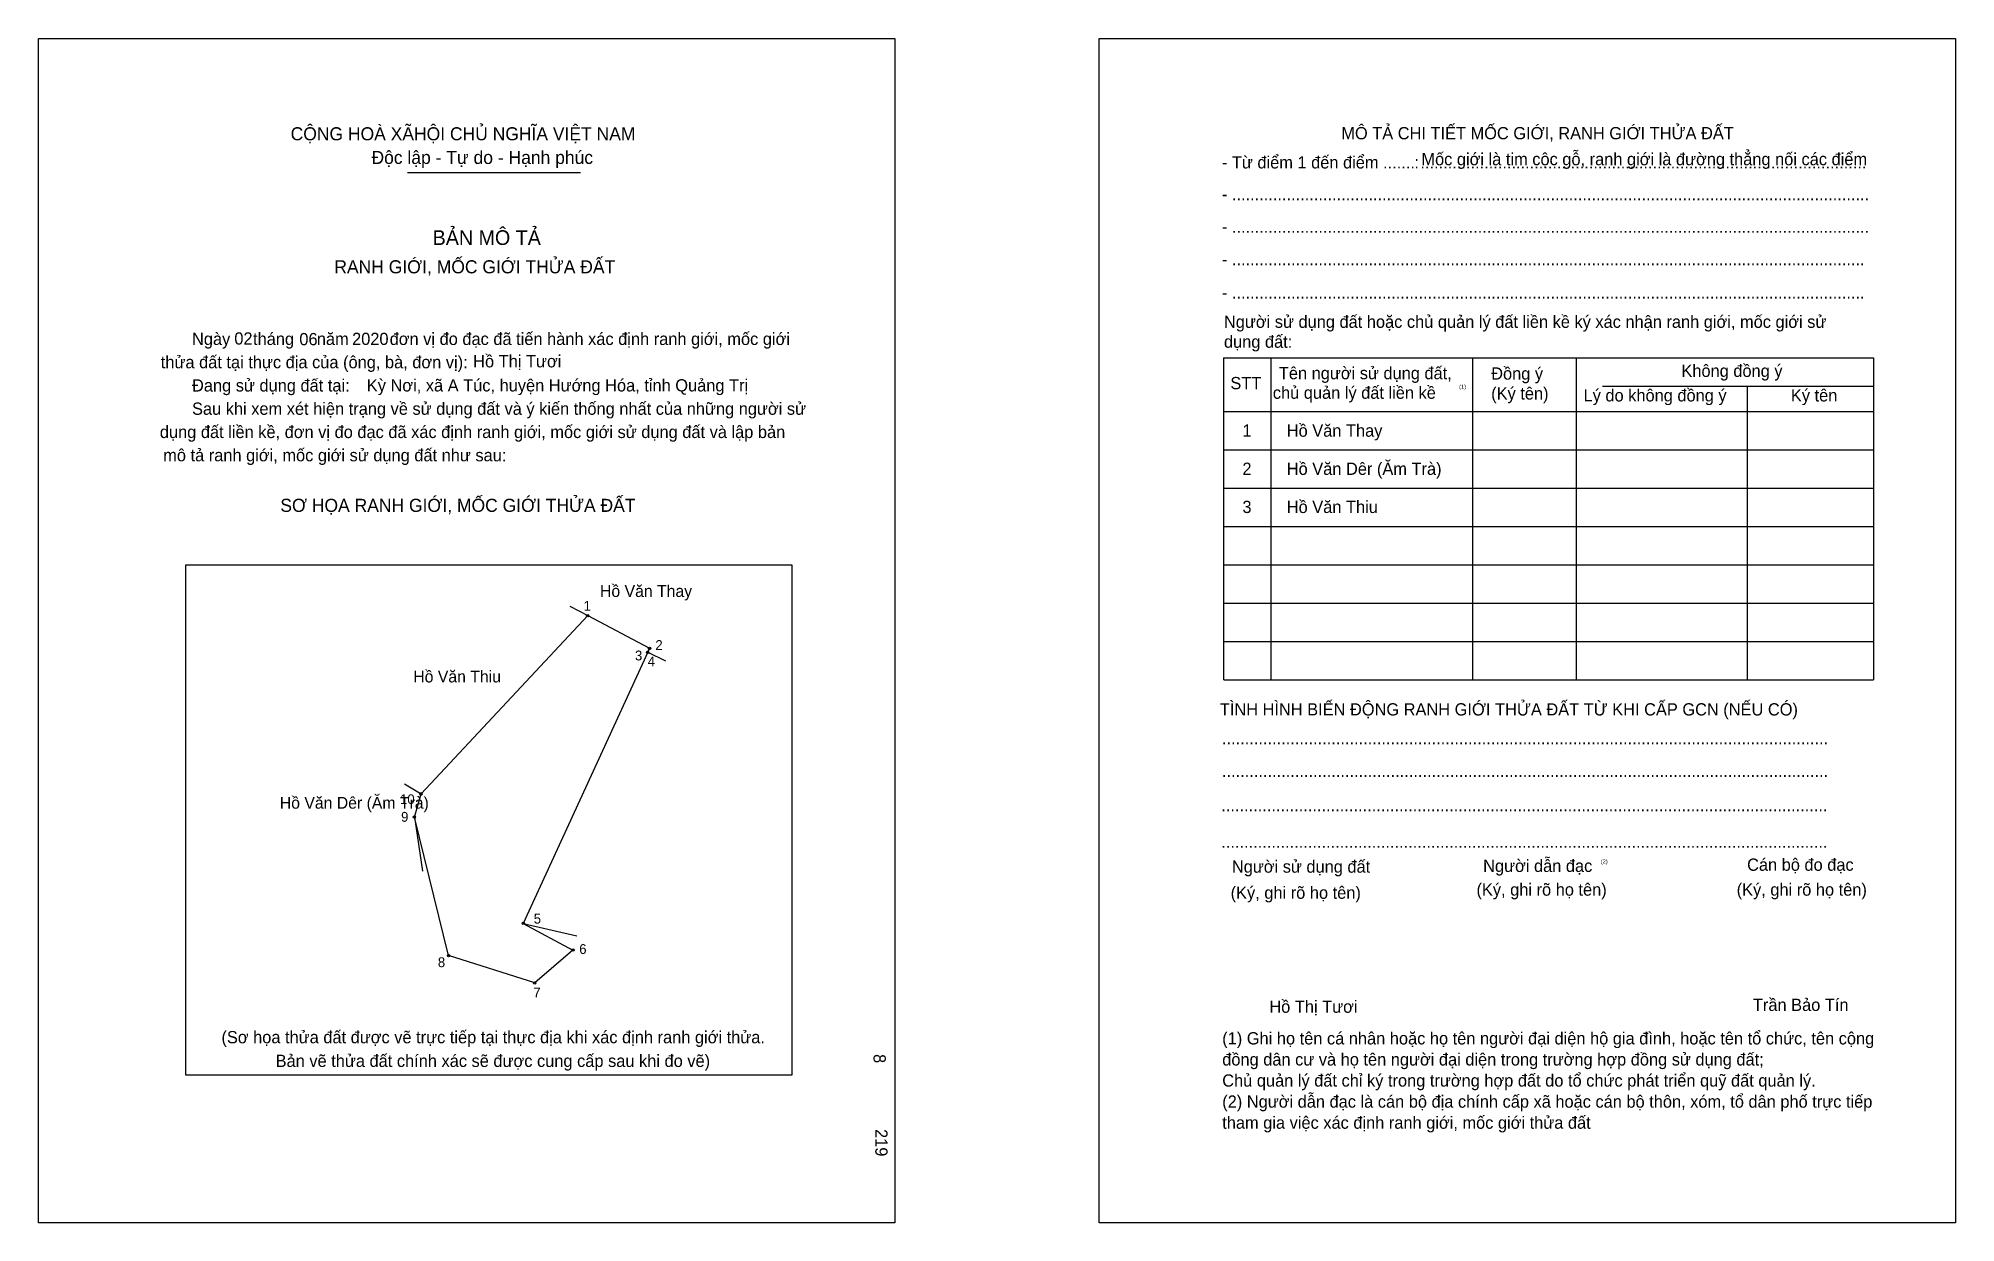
# Model space of a CAD drawing. Extents: x 549019 to 549621, y 1822601 to 1822974.
import ezdxf

# ---------------------------------------------------------------- set-up
doc = ezdxf.new("R2010")
doc.units = 0
for name, color, linetype in [('bmtKhungInTrang1', 7, 'Continuous'), ('bmtKhungInTrang2', 7, 'Continuous'), ('bmtNoiDung', 7, 'Continuous'), ('bmtTemplate', 7, 'Continuous'), ('CanhThua', 7, 'Continuous'), ('MocDinhThua', 7, 'Continuous'), ('RauThua', 7, 'Continuous'), ('SoHieuDinhThua', 7, 'Continuous'), ('TenChuLanCan', 7, 'Continuous')]:
    doc.layers.add(name, color=color, linetype=linetype)

msp = doc.modelspace()

# ---------------------------------------------------------------- linework, layer by layer
at = {"layer": 'bmtKhungInTrang1'}
msp.add_lwpolyline([(549018.93, 1822973.5), (549287.9, 1822973.5), (549287.9, 1822601.49), (549018.93, 1822601.49)], close=True, dxfattribs=at)
at = {"layer": 'bmtKhungInTrang2'}
msp.add_lwpolyline([(549352.04, 1822973.5), (549621, 1822973.5), (549621, 1822601.49), (549352.04, 1822601.49)], close=True, dxfattribs=at)
at = {"layer": 'bmtTemplate'}
for p, q in [((549134.84, 1822931.34), (549189.23, 1822931.34)), ((549406, 1822873.16), (549406, 1822772.03)), ((549469.27, 1822873.16), (549469.27, 1822772.03)), ((549501.82, 1822873.29), (549501.82, 1822772.03)), ((549595.25, 1822873.16), (549595.25, 1822772.03)), ((549510.07, 1822864.26), (549595.25, 1822864.26)), ((549391.24, 1822856.31), (549595.25, 1822856.31)), ((549391.24, 1822844.27), (549595.25, 1822844.27)), ((549391.24, 1822832.23), (549595.25, 1822832.23)), ((549391.24, 1822820.19), (549595.25, 1822820.19)), ((549391.24, 1822808.15), (549595.25, 1822808.15)), ((549391.24, 1822796.11), (549595.25, 1822796.11)), ((549391.24, 1822784.07), (549595.25, 1822784.07)), ((549391.24, 1822772.03), (549595.25, 1822772.03))]:
    msp.add_line(p, q, dxfattribs=at)
for points in [[(549391.11, 1822873.16), (549595.25, 1822873.16)], [(549391.11, 1822873.16), (549391.11, 1822772.03)], [(549555.55, 1822864.14), (549555.55, 1822772.03)]]:
    msp.add_lwpolyline(points, dxfattribs=at)
msp.add_lwpolyline([(549065.21, 1822647.82), (549065.21, 1822808.14), (549255.52, 1822808.14), (549255.52, 1822647.82)], close=True, dxfattribs=at)
at = {"layer": 'CanhThua'}
for p, q in [((549139.13, 1822736.19), (549191.45, 1822792.18)), ((549191.45, 1822792.18), (549210.85, 1822781.93)), ((549210.31, 1822780.68), (549171.22, 1822695.51)), ((549210.85, 1822781.93), (549210.28, 1822780.69)), ((549210.28, 1822780.69), (549210.31, 1822780.68)), ((549137.03, 1822728.9), (549139.13, 1822736.19)), ((549147.74, 1822685.4), (549137.03, 1822728.9)), ((549171.22, 1822695.51), (549186.81, 1822687.1)), ((549174.83, 1822676.78), (549147.74, 1822685.4)), ((549186.81, 1822687.1), (549174.83, 1822676.78))]:
    msp.add_line(p, q, dxfattribs=at)
at = {"layer": 'MocDinhThua'}
for centre in [(549191.45, 1822792.18), (549210.28, 1822780.69), (549210.31, 1822780.68), (549210.85, 1822781.93), (549139.13, 1822736.19), (549137.03, 1822728.9), (549171.22, 1822695.51), (549147.74, 1822685.4), (549186.81, 1822687.1), (549174.83, 1822676.78)]:
    msp.add_circle(centre, 0.37, dxfattribs=at)
at = {"layer": 'RauThua'}
for p, q in [((549185.8, 1822795.17), (549191.45, 1822792.18)), ((549210.31, 1822780.68), (549215.88, 1822778.02)), ((549133.87, 1822739.38), (549139.13, 1822736.19)), ((549137.03, 1822728.9), (549139.61, 1822711.87)), ((549171.22, 1822695.51), (549187.99, 1822691.56))]:
    msp.add_line(p, q, dxfattribs=at)

# ---------------------------------------------------------------- texts
at = {"layer": 'bmtNoiDung'}
for s, height, p in [('02', 3.848, (549080.48, 1822877.31)), ('06', 3.848, (549100.89, 1822877.1)), ('2020', 3.848, (549117.45, 1822877.18)), ('Hồ Thị Tươi', 3.8484, (549155.47, 1822870.15)), ('Kỳ Nơi, xã A Túc, huyện Hướng Hóa, tỉnh Quảng Trị', 3.8484, (549122.08, 1822862.58)), ('1', 3.85, (549397.03, 1822848.37)), ('Hồ Văn Thay ', 3.8484, (549410.96, 1822848.37)), ('Hồ Văn Dêr (Ăm Trà) ', 3.8484, (549410.96, 1822836.38)), ('2', 3.85, (549397.03, 1822836.38)), ('3', 3.85, (549397.03, 1822824.4)), ('Hồ Văn Thiu ', 3.8484, (549410.96, 1822824.4)), ('Hồ Thị Tươi', 3.8484, (549405.49, 1822667.42))]:
    msp.add_text(s, height=height, dxfattribs=at).set_placement(p)
for s, height, p in [('8', 3.85, (549281.2, 1822654.45)), ('219', 3.848, (549281.75, 1822630.89))]:
    msp.add_text(s, height=height, rotation=270, dxfattribs=at).set_placement(p)
at = {"layer": 'bmtTemplate'}
for s, height, p in [('CỘNG HOÀ XÃHỘI CHỦ NGHĨA VIỆT NAM', 4.105, (549098.16, 1822941.47)), ('MÔ TẢ CHI TIẾT MỐC GIỚI, RANH GIỚI THỬA ĐẤT', 3.8469, (549428.09, 1822941.79)), ('Độc lập - Tự do - Hạnh phúc', 4.105, (549123.55, 1822934.04)), ('Mốc giới là tim cộc gỗ, ranh giới là đường thẳng nối các điểm', 3.8469, (549453.24, 1822933.64)), ('- Từ điểm 1 đến điểm .......', 3.8469, (549390.59, 1822932.62)), (':', 3.85, (549451.03, 1822932.62)), ('..................................................................................................', 3.8469, (549452.93, 1822932.62)), ('- ............................................................................................................................................', 3.84695, (549390.59, 1822922.65)), ('BẢN MÔ TẢ', 4.618, (549142.76, 1822908.6)), ('- ............................................................................................................................................', 3.84695, (549390.59, 1822912.42)), ('RANH GIỚI, MỐC GIỚI THỬA ĐẤT', 4.105, (549111.88, 1822899.69)), ('- ...........................................................................................................................................', 3.84695, (549390.59, 1822902.18)), ('- ...........................................................................................................................................', 3.84695, (549390.59, 1822891.71)), ('Người sử dụng đất hoặc chủ quản lý đất liền kề ký xác nhận ranh giới, mốc giới sử', 3.8469, (549391.24, 1822882.56)), ('Ngày     tháng     năm         đơn vị đo đạc đã tiến hành xác định ranh giới, mốc giới ', 3.8484, (549067.19, 1822877.18)), ('dụng đất:', 3.847, (549391.24, 1822876.3)), ('thửa đất tại thực địa của (ông, bà, đơn vị):', 3.8484, (549057.38, 1822869.87)), ('Không đồng ý', 3.8469, (549534.89, 1822867.15)), ('Đang sử dụng đất tại:', 3.8484, (549067.19, 1822862.56)), ('STT', 3.847, (549393.25, 1822863.29)), ('Tên người sử dụng đất,', 3.8469, (549408.48, 1822866.42)), ('Đồng ý', 3.847, (549475.15, 1822866.3)), ('Sau khi xem xét hiện trạng về sử dụng đất và ý kiến thống nhất của những người sử ', 3.8484, (549067.19, 1822855.25)), ('chủ quản lý đất liền kề', 3.8469, (549406.59, 1822860.27)), ('(1)', 1.283, (549465.1, 1822863.43)), ('(Ký tên)', 3.847, (549475.15, 1822860.04)), ('Lý do không đồng ý', 3.8469, (549504.17, 1822859.44)), ('Ký tên', 3.847, (549569.27, 1822859.44)), ('dụng đất liền kề, đơn vị đo đạc đã xác định ranh giới, mốc giới sử dụng đất và lập bản', 3.8484, (549057.09, 1822847.95)), ('mô tả ranh giới, mốc giới sử dụng đất như sau:', 3.8484, (549058.15, 1822840.64)), ('SƠ HỌA RANH GIỚI, MỐC GIỚI THỬA ĐẤT', 4.105, (549094.92, 1822824.76)), ('TÌNH HÌNH BIẾN ĐỘNG RANH GIỚI THỬA ĐẤT TỪ KHI CẤP GCN (NẾU CÓ)', 3.8469, (549389.94, 1822760.8)), ('.....................................................................................................................................', 3.85271, (549390.59, 1822751.75)), ('.....................................................................................................................................', 3.85271, (549390.59, 1822741.52)), ('.....................................................................................................................................', 3.85271, (549390.39, 1822730.68)), ('.....................................................................................................................................', 3.85271, (549390.39, 1822719.24)), ('Người sử dụng đất', 3.8469, (549393.73, 1822711.42)), ('Người dẫn đạc', 3.8469, (549472.63, 1822711.66)), ('(2)', 1.283, (549509.58, 1822714.31)), ('Cán bộ đo đạc', 3.8469, (549555.51, 1822712.02)), ('(Ký, ghi rõ họ tên)', 3.8469, (549393.34, 1822703.23)), ('(Ký, ghi rõ họ tên)', 3.8469, (549470.54, 1822704.2)), ('(Ký, ghi rõ họ tên)', 3.8469, (549552.24, 1822704.2)), ('Trần Bảo Tín', 3.8469, (549557.34, 1822667.99)), ('(Sơ họa thửa đất được vẽ trực tiếp tại thực địa khi xác định ranh giới thửa.', 3.8484, (549076.43, 1822657.84)), ('(1) Ghi họ tên cá nhân hoặc họ tên người đại diện hộ gia đình, hoặc tên tổ chức, tên cộng', 3.8469, (549390.7, 1822657.47)), ('Bản vẽ thửa đất chính xác sẽ được cung cấp sau khi đo vẽ)', 3.8484, (549093.45, 1822650.4)), ('đồng dân cư và họ tên người đại diện trong trường hợp đồng sử dụng đất;', 3.8469, (549390.7, 1822650.85)), ('Chủ quản lý đất chỉ ký trong trường hợp đất do tổ chức phát triển quỹ đất quản lý.', 3.8469, (549390.7, 1822644.23)), ('(2) Người dẫn đạc là cán bộ địa chính cấp xã hoặc cán bộ thôn, xóm, tổ dân phố trực tiếp', 3.8469, (549390.7, 1822637.61)), ('tham gia việc xác định ranh giới, mốc giới thửa đất', 3.8469, (549390.7, 1822630.99))]:
    msp.add_text(s, height=height, dxfattribs=at).set_placement(p)
at = {"layer": 'SoHieuDinhThua'}
for s, height, p in [('1', 3.09, (549190.14, 1822793.68)), ('3', 3.09, (549206.28, 1822778.1)), ('2', 3.09, (549212.69, 1822781.38)), ('4', 3.09, (549210.27, 1822776.23)), ('10', 3.086, (549132.52, 1822732.96)), ('9', 3.09, (549132.84, 1822727.42)), ('5', 3.09, (549174.5, 1822695.44)), ('8', 3.09, (549144.39, 1822681.75)), ('6', 3.09, (549188.78, 1822685.89)), ('7', 3.09, (549174.35, 1822672.22))]:
    msp.add_text(s, height=height, dxfattribs=at).set_placement(p)
at = {"layer": 'TenChuLanCan'}
for s, p in [('Hồ Văn Thay', (549195.31, 1822798.04)), ('Hồ Văn Thiu', (549136.67, 1822771.19)), ('Hồ Văn Dêr (Ăm Trà)', (549094.76, 1822731.53))]:
    msp.add_text(s, height=3.7035, dxfattribs=at).set_placement(p)

doc.saveas('drawing.dxf')
